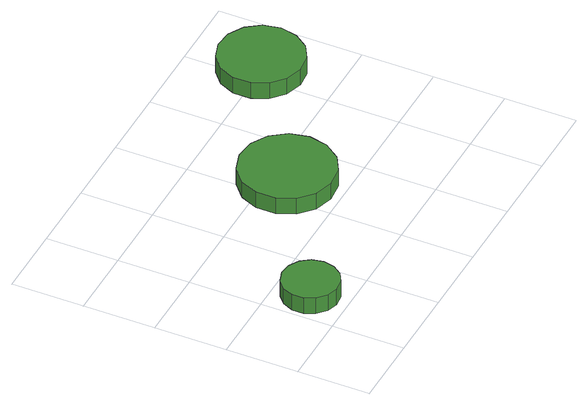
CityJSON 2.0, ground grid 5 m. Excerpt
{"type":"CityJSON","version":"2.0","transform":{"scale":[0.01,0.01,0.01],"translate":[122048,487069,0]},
"CityObjects":{
"tree1":{"type":"SolitaryVegetationObject","attributes":{"function":"something"},"geometry":[{"type":"MultiSurface","lod":"1","boundaries":[[[0,1,2,3,4,5,6,7,8,9,10,11,12,13,14]],[[15,16,17,18,19,20,21,22,23,24,25,26,27,28,29]],[[0,29,28,1]],[[1,28,27,2]],[[2,27,26,3]],[[3,26,25,4]],[[4,25,24,5]],[[5,24,23,6]],[[6,23,22,7]],[[7,22,21,8]],[[8,21,20,9]],[[9,20,19,10]],[[10,19,18,11]],[[11,18,17,12]],[[12,17,16,13]],[[13,16,15,14]],[[14,15,29,0]]]}]},
"tree2":{"type":"SolitaryVegetationObject","attributes":{"function":"something"},"geometry":[{"type":"MultiSurface","lod":"1","boundaries":[[[30,31,32,33,34,35,36,37,38,39,40,41,42,43,44]],[[45,46,47,48,49,50,51,52,53,54,55,56,57,58,59]],[[30,59,58,31]],[[31,58,57,32]],[[32,57,56,33]],[[33,56,55,34]],[[34,55,54,35]],[[35,54,53,36]],[[36,53,52,37]],[[37,52,51,38]],[[38,51,50,39]],[[39,50,49,40]],[[40,49,48,41]],[[41,48,47,42]],[[42,47,46,43]],[[43,46,45,44]],[[44,45,59,30]]]}]},
"tree3":{"type":"SolitaryVegetationObject","attributes":{"function":"something"},"geometry":[{"type":"MultiSurface","lod":"1","boundaries":[[[60,61,62,63,64,65,66,67,68,69,70,71,72,73,74]],[[75,76,77,78,79,80,81,82,83,84,85,86,87,88,89]],[[60,89,88,61]],[[61,88,87,62]],[[62,87,86,63]],[[63,86,85,64]],[[64,85,84,65]],[[65,84,83,66]],[[66,83,82,67]],[[67,82,81,68]],[[68,81,80,69]],[[69,80,79,70]],[[70,79,78,71]],[[71,78,77,72]],[[72,77,76,73]],[[73,76,75,74]],[[74,75,89,60]]]}]}
},
"vertices":[
[417,262,142],[401,340,142],[354,405,142],[284,445,142],[204,454,142],[128,429,142],[69,375,142],[36,302,142],[36,222,142],[69,149,142],[128,95,142],[204,70,142],[284,79,142],[354,119,142],[401,184,142],[401,184,16],[354,119,16],[284,79,16],[204,70,16],[128,95,16],[69,149,16],[36,222,16],[36,302,16],[69,375,16],[128,429,16],[204,454,16],[284,445,16],[354,405,16],[401,340,16],[417,262,16],
[1493,879,142],[1465,1011,142],[1385,1120,142],[1269,1187,142],[1135,1201,142],[1006,1160,142],[906,1069,142],[851,946,142],[851,811,142],[906,688,142],[1006,598,142],[1135,557,142],[1269,571,142],[1385,638,142],[1465,747,142],[1465,747,15],[1385,638,15],[1269,571,15],[1135,557,15],[1006,598,15],[906,688,15],[851,811,15],[851,946,15],[906,1069,15],[1006,1160,15],[1135,1201,15],[1269,1187,15],[1385,1120,15],[1465,1011,15],[1493,879,15],
[2382,1507,145],[2357,1625,145],[2286,1722,145],[2182,1783,145],[2062,1795,145],[1947,1758,145],[1858,1677,145],[1809,1567,145],[1809,1447,145],[1858,1337,145],[1947,1256,145],[2062,1219,145],[2182,1231,145],[2286,1291,145],[2357,1389,145],[2357,1389,18],[2286,1291,18],[2182,1231,18],[2062,1219,18],[1947,1256,18],[1858,1337,18],[1809,1447,18],[1809,1567,18],[1858,1677,18],[1947,1758,18],[2062,1795,18],[2182,1783,18],[2286,1722,18],[2357,1625,18],[2382,1507,18]
]}
